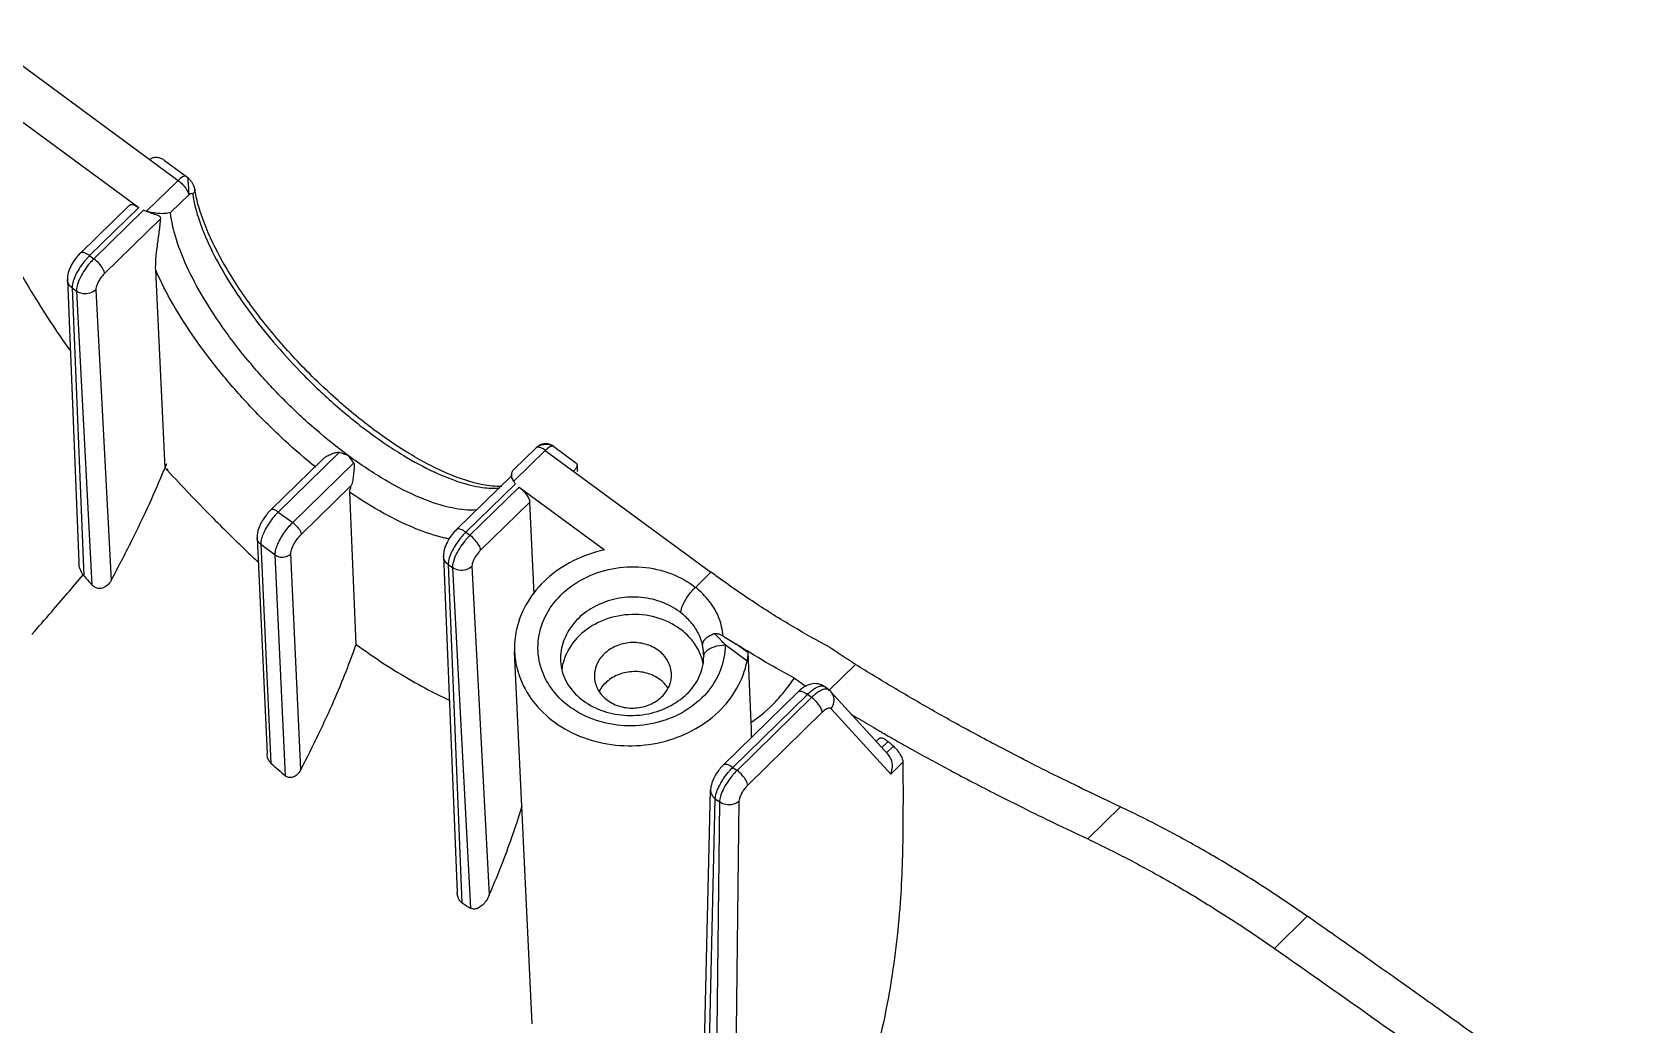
# Model space of a CAD drawing. Header units: inches. Extents: x 157915 to 159347, y -49911 to -48898.
# Drawn here: x 158983.06 to 159010.98, y -49843.01 to -49825.62 of the extents above; entities that cross this region are included whole.
import ezdxf

# ---------------------------------------------------------------- set-up
doc = ezdxf.new("R2010")
doc.units = ezdxf.units.IN
doc.header["$LTSCALE"] = 2
doc.header["$MEASUREMENT"] = 0
doc.layers.get('0').update_dxf_attribs({"linetype": 'CONTINUOUS'})

msp = doc.modelspace()

# ---------------------------------------------------------------- linework, layer by layer
at = {"color": 7, "linetype": 'Continuous'}
for p, q in [((158982.0819683548, -49825.62291368119), (158985.6191671825, -49828.22446834695)), ((158981.4726804766, -49826.15800206096), (158984.9310961166, -49828.70161291873)), ((158985.3836680063, -49827.87455519501), (158985.7680086661, -49828.1572317664)), ((158985.0659870398, -49828.7658115693), (158985.6191671825, -49828.22446834695)), ((158985.7680086661, -49828.1572317664), (158985.7850159651, -49828.17097049095)), ((158985.9114669557, -49828.37301489502), (158985.9115017263, -49828.3732524241)), ((158984.767907039, -49828.65670629679), (158983.9079203563, -49829.49829102844)), ((158985.4860771027, -49828.78984988687), (158985.8054604439, -49828.47730069418)), ((158984.9310961166, -49828.70161291873), (158984.0706872588, -49829.54361079186)), ((158985.013335365, -49828.74792245914), (158984.1446561273, -49829.59801374299)), ((158985.3157572934, -49828.89448314037), (158984.3315437618, -49829.85763652118)), ((158984.0706872588, -49829.54361079186), (158984.1446561273, -49829.59801374299)), ((158983.6814275577, -49829.96289261106), (158983.8827902433, -49834.91503892074)), ((158985.3906086003, -49833.26068481774), (158985.2280965541, -49829.80060281559)), ((158983.7630934341, -49830.10901863904), (158983.9681481968, -49835.15196481835)), ((158983.7630934341, -49830.10901863904), (158983.8386416815, -49830.16458319876)), ((158983.8386416815, -49830.16458319876), (158984.1095704405, -49835.30901694709)), ((158984.1789313836, -49830.14121165124), (158984.447069398, -49835.23265434583)), ((158988.1559550888, -49833.10660570712), (158987.2443219202, -49833.99873179589)), ((158988.4427364883, -49832.98964387168), (158987.374535436, -49834.03498761262)), ((158992.0519628453, -49832.95568940214), (158991.4987861043, -49833.4970292955)), ((158991.8891959495, -49832.91036963229), (158991.4989420574, -49833.29227289155)), ((158991.9127177289, -49832.89014261631), (158991.8890358061, -49832.91052735452)), ((158992.0519628453, -49832.95568940214), (158994.95276805, -49835.08918646645)), ((158992.2008043289, -49832.88845282159), (158992.1732042885, -49832.87090659224)), ((158992.2008043289, -49832.88845282159), (158992.5851412541, -49833.17112664614)), ((158987.6279107097, -49834.22134118152), (158988.696065134, -49833.1760430708)), ((158991.4635804706, -49833.39629196007), (158990.4956774722, -49834.34348381974)), ((158987.7774429051, -49834.42948397014), (158988.6536902733, -49833.57198649836)), ((158988.7385970535, -49836.35512758618), (158988.6294477376, -49833.6929270197)), ((158991.5271249159, -49833.5387110236), (158990.6584443746, -49834.38880358311)), ((158991.5928221009, -49833.6012086612), (158990.7324132431, -49834.44320653429)), ((158991.5928221009, -49833.6012086612), (158993.0859524586, -49834.69938279213)), ((158991.7790175345, -49833.86150882857), (158990.9193008776, -49834.70282931248)), ((158991.8548381305, -49835.47582288028), (158991.7790175345, -49833.86150882857)), ((158987.374535436, -49834.03498761262), (158987.6279107097, -49834.22134118152)), ((158987.0024492631, -49834.485235434), (158987.1793023289, -49838.2730091645)), ((158990.6584443746, -49834.38880358311), (158990.7324132431, -49834.44320653429)), ((158987.0677313007, -49834.60097626414), (158987.2468631867, -49838.43755692328)), ((158987.0677313007, -49834.60097626414), (158987.3211065744, -49834.78732983305)), ((158987.5018278549, -49838.65795155851), (158987.3211065744, -49834.78732983305)), ((158987.7697914899, -49838.54781265293), (158987.5933604241, -49834.76907716107)), ((158990.2691846736, -49834.80808540231), (158990.5087152444, -49840.69890091781)), ((158990.35085055, -49834.95421143034), (158990.5918801171, -49840.88189201341)), ((158990.35085055, -49834.95421143034), (158990.4263987973, -49835.00977599006)), ((158990.4263987973, -49835.00977599006), (158990.7404659554, -49840.97332778754)), ((158990.7666884995, -49834.98640444253), (158991.0699380111, -49840.744549235)), ((158994.6814298612, -49835.35471857469), (158994.95276805, -49835.08918646645)), ((158991.8186901802, -49843.0038245048), (158991.5142553804, -49836.48355225252)), ((158995.5843946352, -49836.64571804678), (158995.2018858561, -49836.36438879515)), ((158995.597671034, -49836.4973701684), (158995.396085012, -49836.34910678786)), ((158992.3188358501, -49836.64961032761), (158992.3188418484, -49836.64973899107)), ((158994.8244698388, -49836.53018331857), (158994.8254522765, -49836.5682879156)), ((158994.8245380148, -49836.53158666412), (158994.824478621, -49836.53033055887)), ((158994.8254592216, -49836.56844213454), (158994.8254590355, -49836.56828791781)), ((158995.597671034, -49836.4973701684), (158995.6529263371, -49837.72006876031)), ((158997.0118624221, -49837.16804044651), (158997.4846211498, -49836.70539778589)), ((158995.1729731327, -49838.46291401207), (158996.4797837417, -49837.1840664696)), ((158995.3357400286, -49838.50823378193), (158996.6425506379, -49837.2293862391)), ((158996.7165195064, -49837.28378919023), (158995.4097088971, -49838.56263673309)), ((158996.7165195064, -49837.28378919023), (158996.6425506379, -49837.2293862391)), ((158997.0146701168, -49837.14965997335), (158996.939765962, -49837.09456913376)), ((158997.0554429406, -49837.18648518195), (158997.0148187291, -49837.14977131894)), ((158998.059000448, -49838.28589617398), (158997.0547450829, -49837.18571572148)), ((158996.9034071409, -49837.54341196847), (158995.5965965316, -49838.82225951129)), ((158998.1021998481, -49838.62530714067), (158997.0575563723, -49837.48088076076)), ((158997.9018200277, -49838.00201419256), (158997.8479717123, -49838.05471026454)), ((158998.055099642, -49838.05661823561), (158997.9424800694, -49838.16682798033)), ((158998.0268797633, -49838.25650412954), (158998.1477679319, -49838.13820271981)), ((158998.1021998481, -49838.62530714067), (158998.3150295303, -49838.41703157714)), ((158995.3357400286, -49838.50823378193), (158995.4097088971, -49838.56263673309)), ((158994.695999666, -49849.41444875093), (158994.9462987459, -49838.90513953622)), ((158994.7771400989, -49849.59293701359), (158995.0280032506, -49839.0599441114)), ((158995.1034688396, -49839.11544787724), (158994.9764842643, -49849.71088151905)), ((158995.0280032506, -49839.0599441114), (158995.1034688396, -49839.11544787724)), ((158995.443850683, -49839.098940287), (158995.3186857245, -49849.5425473826)), ((159001.5514306313, -49839.76348010021), (159002.1257382618, -49839.20146156726)), ((159004.8221426832, -49841.6801147808), (159005.3968296422, -49841.11772497655))]:
    msp.add_line(p, q, dxfattribs=at)
for points, start_tangent, end_tangent in [([(158985.1254270778, -49827.86133018714), (158985.183637272, -49827.82594869817), (158985.2547440447, -49827.81946604353), (158985.332051538, -49827.84294985842), (158985.3827840941, -49827.87388546544)], (0.7147121208949788, 0.6994187474223158), (0.805121253841164, -0.5931102482787092)), ([(158985.6996295281, -49828.16352957124), (158985.6191671825, -49828.22446834695)], (-0.8864062470379603, -0.4629081606669711), (-0.7147121207573123, -0.6994187475629925)), ([(158985.6191671825, -49828.22446834695), (158985.7056504948, -49828.30273170474)], (0.8055778369545862, -0.5924899565457377), (0.6745098798429287, -0.7382658206867483)), ([(158985.7672477392, -49828.15806332458), (158985.7601217705, -49828.15296727196), (158985.6996295281, -49828.16352957124)], (-0.7377437245434624, 0.675080881744358), (-0.8864062471030066, -0.4629081605424164)), ([(158985.7056504948, -49828.30273170474), (158985.7746144952, -49828.39563719338)], (0.6745098798006358, -0.7382658207253887), (0.5014012413267387, -0.8652148838271366)), ([(158985.7746144952, -49828.39563719338), (158985.7874846289, -49828.41977507412)], (0.5014012417277939, -0.8652148835947209), (0.4330983782903819, -0.901346656244001)), ([(158985.8079536895, -49828.19286949375), (158985.7849313128, -49828.17093609202)], (-0.6996302619490137, 0.7145050710562904), (-0.7488995036271417, 0.6626835847272972)), ([(158985.785313784, -49828.17115561181), (158985.7902530951, -49828.20835851452), (158985.7955833939, -49828.2921690303)], (0.5072369567823408, 0.8618066312544768), (0.06553397129064176, -0.9978503387817621)), ([(158985.7955833939, -49828.2921690303), (158985.8028552648, -49828.3938251315)], (0.06553397111348813, -0.9978503387933968), (0.06155038544584702, -0.9981039775752162)), ([(158985.8028552648, -49828.3938251315), (158985.8054632866, -49828.47729791223)], (0.06155038579466011, -0.998103977553706), (-0.008198903489665474, -0.9999663884259146)), ([(158985.8974418444, -49828.32243529347), (158985.8719026368, -49828.27327102949), (158985.841049587, -49828.23021056124), (158985.8079536895, -49828.19286949375)], (-0.3736545557216512, 0.9275679344330826), (-0.6996302621382219, 0.7145050708710211)), ([(158985.9114964817, -49828.3732531865), (158985.9122386877, -49828.3800230519), (158985.9111816241, -49828.40334945553), (158985.9046291455, -49828.4263232365), (158985.8762649403, -49828.46772664388), (158985.8758875793, -49828.46809449844)], (0.1438546493342359, -0.9895988277402737), (-0.7174334909518222, -0.6966270064106629)), ([(158985.9114927524, -49828.37325377989), (158985.8974418444, -49828.32243529347)], (-0.1460995672842955, 0.9892698905957572), (-0.3736545558725144, 0.92756793437231)), ([(158985.9232150258, -49828.44418143998), (158985.9114669557, -49828.37301489502)], (-0.1792864114863684, 0.9837969214509367), (-0.146066823290298, 0.9892747258137554)), ([(158984.767891388, -49828.65672829573), (158984.8051906905, -49828.64492497165), (158984.8629784526, -49828.66073277401), (158984.9310961166, -49828.70161291873)], (0.7194336780258789, 0.6945611441206282), (0.8055778368103208, -0.5924899567418878)), ([(158985.7874846289, -49828.41977507412), (158985.8054632866, -49828.47729791223)], (0.4330983787515602, -0.9013466560224042), (0.1189233037139567, -0.9929034433587981)), ([(158985.805460645, -49828.47730091652), (158985.8292252142, -49828.46004548478), (158985.8511626967, -49828.45180415473), (158985.8679397154, -49828.45390990203)], (0.7416774478736011, 0.6707567094824335), (0.8414860946554437, -0.5402787729510847)), ([(158985.8679397154, -49828.45390990203), (158985.8760873548, -49828.46670734783)], (0.8414860947472425, -0.5402787728081079), (0.196443512395668, -0.9805151434004744)), ([(158985.8756942968, -49828.46678609592), (158985.9935837475, -49828.93616042866), (158986.2236456387, -49829.48079854987), (158986.526864477, -49830.01983114758), (158986.8817174368, -49830.54103888119), (158987.2868509395, -49831.0530941508), (158987.7533586271, -49831.56802092548), (158988.3003504302, -49832.09390706239), (158988.9266706322, -49832.60870553506), (158989.5592197368, -49833.03900172225), (158990.1182052861, -49833.33898420864), (158990.592864407, -49833.52244998734), (158990.9976831033, -49833.60936544225), (158991.2488984504, -49833.61682859018)], (0.145743989194368, -0.9893223385801576), (0.9977609408876181, 0.06688127420328589)), ([(158991.289632496, -49833.58580280509), (158990.9578559065, -49833.55591933346), (158990.3657026638, -49833.37109579229), (158989.6767618745, -49833.01639963993), (158988.937409075, -49832.50867404272), (158988.1958118942, -49831.877666497), (158987.4987715977, -49831.16183401308), (158986.8894716685, -49830.40548254499), (158986.405105904, -49829.65636257305), (158986.0740065812, -49828.96332094882), (158985.9232150258, -49828.44418143998)], (-0.9991146737368686, -0.04206980774463561), (-0.1792864112328059, 0.9837969214971458)), ([(158982.3202614231, -49828.82284526114), (158983.0474572443, -49830.16932332001), (158983.7219353834, -49831.20060988727)], (0.4296707485103639, -0.9029856299380093), (0.575866017944001, -0.8175440840574406)), ([(158985.0659870398, -49828.7658115693), (158985.038992498, -49828.7575986298), (158985.013335365, -49828.74792245914)], (-0.9653214487939138, 0.261064169311722), (-0.9231301501994446, 0.3844876146155441)), ([(158985.3157572934, -49828.89448314037), (158985.3032039312, -49828.86319367153), (158985.266466863, -49828.84051713462), (158985.2123127883, -49828.82020521431), (158985.1435769438, -49828.79704996698), (158985.065107957, -49828.76839881003)], (0.05949272764241117, 0.9982287389960609), (-0.9342408472573455, 0.3566427334404523)), ([(158985.486071089, -49828.789855772), (158985.3923769323, -49828.80644869571), (158985.2848801767, -49828.80569779814), (158985.1734665016, -49828.79061471143), (158985.0660145736, -49828.76578462465)], (-0.9565427644745124, -0.2915920776212169), (-0.9658486299684866, 0.2591069740242383)), ([(158985.228097807, -49829.80062949144), (158985.2321997193, -49829.60421651981), (158985.2563298804, -49829.37583998757), (158985.2904619914, -49829.12907162178), (158985.3157572934, -49828.89448314037)], (-0.04693217661690934, 0.9988980782832647), (0.0594927277049908, 0.9982287389923312)), ([(158988.6034656728, -49833.04951388468), (158988.0302349195, -49832.59017166685), (158987.4747972321, -49832.07158565065), (158986.9571464943, -49831.51212810366), (158986.4951541351, -49830.93135404187), (158986.104572499, -49830.34902846741), (158985.79904547, -49829.78493163634), (158985.589988638, -49829.25878942883), (158985.4860771027, -49828.78984988687)], (-0.805584220785076, 0.5924812766848433), (-0.1127207013440219, 0.9936267123464988)), ([(158983.907735425, -49829.4984037618), (158983.8334867469, -49829.58170875594), (158983.7490228816, -49829.71120502035), (158983.6964564391, -49829.84098807112)], (-0.7152337731129691, -0.6988852908729627), (-0.2605265915322464, -0.9654666721873885)), ([(158984.0706872588, -49829.54361079186), (158983.9812144056, -49829.49415529129), (158983.9171671929, -49829.49174315453), (158983.9089235065, -49829.49914926294)], (-0.8055779255410639, 0.5924898360992837), (-0.6500786192992556, -0.7598669546242773)), ([(158983.8864576688, -49829.7737990035), (158983.8156241525, -49829.90441082987), (158983.773866266, -49830.02090941089)], (-0.5319731952457484, -0.8467611939266165), (-0.2423919725161594, -0.9701784019754952)), ([(158983.9763653823, -49829.64789052031), (158983.8864576688, -49829.7737990035)], (-0.6277110122143981, -0.7784464561835809), (-0.5319731952329043, -0.8467611939346857)), ([(158984.0861002345, -49829.65988319299), (158984.0532272808, -49829.69885141863), (158983.9645947663, -49829.82226750008)], (-0.6602777786427395, -0.7510214744137544), (-0.5348196181794632, -0.8449662573205947)), ([(158984.0184628763, -49829.59829276628), (158983.9763653823, -49829.64789052031)], (-0.6667509021936108, -0.745280641385516), (-0.62771101185142, -0.7784464564762733)), ([(158984.0706872588, -49829.54361079186), (158984.0184628763, -49829.59829276628)], (-0.7147368130359395, -0.6993935144760984), (-0.666750902355239, -0.7452806412409184)), ([(158984.1446561273, -49829.59801374299), (158984.0861002345, -49829.65988319299)], (-0.7147263954138605, -0.6994041604814129), (-0.6602777785755115, -0.7510214744728593)), ([(158984.3315437618, -49829.85763652118), (158984.3040790786, -49829.77631063719), (158984.2357098231, -49829.6813326031), (158984.1446561273, -49829.59801374299)], (-0.05259166263112313, 0.9986161009225187), (-0.8055777952301764, 0.5924900132762476)), ([(158983.6964564391, -49829.84098807112), (158983.6814437939, -49829.96315470632)], (-0.2605265915196507, -0.9654666721907872), (0.04092669710084539, -0.9991621517373521)), ([(158983.7630934341, -49830.10901863904), (158983.6939370216, -49830.02129714593), (158983.6816064559, -49829.96314765797)], (-0.8044406455578245, 0.5940330359285675), (-0.04342258221151518, 0.9990567948590732)), ([(158983.773866266, -49830.02090941089), (158983.7630934341, -49830.10901863904)], (-0.2423919725905725, -0.9701784019569035), (0.04376277693511658, -0.9990419507482794)), ([(158983.9645947663, -49829.82226750008), (158983.8932851652, -49829.95263057404), (158983.8500059719, -49830.07187554447), (158983.8386416815, -49830.16458319876)], (-0.5348196181346131, -0.8449662573489823), (0.04965954561011799, -0.9987662036381671)), ([(158984.3315437618, -49829.85763652118), (158984.2857744808, -49829.90815797154), (158984.2414966336, -49829.96995844504), (158984.2059698416, -49830.03517938843), (158984.1844866554, -49830.09481421422), (158984.1789313836, -49830.14121165124)], (-0.7147390822911146, -0.6993911954304652), (0.05265157617249248, -0.9986129438008262)), ([(158988.0328341887, -49833.250834719), (158987.4864657002, -49832.78098837224), (158986.9131472715, -49832.21545260787), (158986.3849723316, -49831.61554385732), (158985.9185642471, -49831.0003269314), (158985.5288363166, -49830.38927328125), (158985.2280965541, -49829.80060281559)], (-0.7799516509660982, 0.6258397735485159), (-0.4042556524557127, 0.9146460339703039)), ([(158984.1789313836, -49830.14121165124), (158984.0750205603, -49830.20141555064), (158983.9504658848, -49830.20997013074), (158983.8386416815, -49830.16458319876)], (-0.7147121208456733, -0.6994187474726994), (-0.8067155961860096, 0.590939884311637)), ([(158991.9634457755, -49832.85981331942), (158991.9122898999, -49832.89034237207)], (-0.9094400197916941, -0.4158351240591432), (-0.7993112485232811, -0.6009172388808242)), ([(158991.9127410413, -49832.89017246085), (158991.9144884934, -49832.88882786724), (158991.9982171498, -49832.85411283331)], (0.788070597318017, 0.6155848711939108), (0.9807232724588328, 0.1954017985015439)), ([(158992.0279586083, -49832.84071088498), (158991.9634457755, -49832.85981331942)], (-0.9914778571724852, -0.1302753189850514), (-0.9094400197262056, -0.4158351242023681)), ([(158991.9982171498, -49832.85411283331), (158992.0999617132, -49832.84905105946), (158992.1732564299, -49832.87081423318)], (0.9807232724623012, 0.1954017984841357), (0.8708110054511848, -0.4916179337504855)), ([(158992.0965189704, -49832.84307925653), (158992.0279586083, -49832.84071088498)], (-0.9822610578713078, 0.1875185702524936), (-0.9914778571797599, -0.1302753189296865)), ([(158992.1851482494, -49832.87789256798), (158992.1721467619, -49832.87045348761), (158992.0965189704, -49832.84307925653)], (-0.8549670531172977, 0.5186823093994277), (-0.9822610578389835, 0.1875185704218148)), ([(158988.1561350633, -49833.10640838652), (158988.1727857499, -49833.09155005551), (158988.2114599482, -49833.06379313405), (158988.250019491, -49833.04201565157), (158988.2871255479, -49833.02476691939), (158988.3221986899, -49833.01108950508), (158988.3552442355, -49833.00033353248), (158988.3865013394, -49832.99226825229), (158988.4160363392, -49832.98752190282), (158988.4427364883, -49832.98964387168)], (0.7181990717749367, 0.695837691779929), (0.93747398349914, -0.3480553551696255)), ([(158988.6022888499, -49833.04865096931), (158988.522432255, -49833.01915371782), (158988.4427364883, -49832.98964387168)], (-0.9382312170366639, 0.3460089354018195), (-0.9374739835383309, 0.3480553550640662)), ([(158988.696065134, -49833.1760430708), (158988.6496767866, -49833.11244743953), (158988.6022888499, -49833.04865096931)], (-0.5901478677696673, 0.8072951716484592), (-0.5877004637163832, 0.809078590093415)), ([(158990.8523842406, -49833.99963812472), (158990.4205488429, -49833.96354047117), (158989.8690077853, -49833.78829871496), (158989.2540421669, -49833.47895347367), (158988.6034656728, -49833.04951388468)], (-0.9976649007455751, -0.06829894450371683), (-0.8055845763303549, 0.5924807932571677)), ([(158991.9020120383, -49832.90224268648), (158991.8904426329, -49832.91150904074)], (-0.8763134511787276, -0.4817413572480856), (-0.6745512688007186, -0.7382280039116238)), ([(158992.0519628453, -49832.95568940214), (158991.966896816, -49832.90778089015), (158991.9020120383, -49832.90224268648)], (-0.8055778367991016, 0.5924899567571421), (-0.876313451043583, -0.4817413574939208)), ([(158992.1324251909, -49832.89475062644), (158992.0519628453, -49832.95568940214)], (-0.8864062470379603, -0.4629081606669711), (-0.7147121207573123, -0.6994187475629925)), ([(158992.200043402, -49832.88928437977), (158992.1929174332, -49832.88418832715), (158992.1324251909, -49832.89475062644)], (-0.7377437245434624, 0.675080881744358), (-0.8864062471030066, -0.4629081605424164)), ([(158984.447069398, -49835.23265434583), (158984.8051330555, -49834.54357371334), (158985.1171924038, -49833.89034214096), (158985.3801041291, -49833.28577981934)], (0.4749552909600884, 0.8800099269832232), (0.3819037899575729, 0.9242020857020623)), ([(158985.3801041291, -49833.28577981934), (158985.3905924433, -49833.26034081641)], (0.3819037896327492, 0.9242020858362876), (0.3804290234232625, 0.9248101200447706)), ([(158985.4182130988, -49833.19275295417), (158985.4090562901, -49833.21538542953), (158985.3998548831, -49833.23802912726), (158985.3906086003, -49833.26068481774)], (-0.3743492546103726, -0.9272877846562299), (-0.3785651091237224, -0.9255746637382336)), ([(158985.3906086003, -49833.26068481774), (158985.4059284874, -49833.27731629369), (158985.4212828242, -49833.2939515902), (158985.4368875328, -49833.31043166336)], (0.6771399041226545, -0.7358542996033673), (0.679363006472678, -0.7338023612911069)), ([(158985.4308080367, -49833.27086833755), (158985.4368875328, -49833.31043166336)], (0.1543035375390282, -0.9880234907647396), (0.1494815700541265, -0.9887645120119114)), ([(158985.4368875328, -49833.31043166336), (158986.1976011152, -49834.1062000317), (158986.7950459076, -49834.69640557259)], (0.679331821388642, -0.7338312315844768), (0.7210609117527819, -0.6928716775437186)), ([(158988.696065134, -49833.1760430708), (158988.7029155093, -49833.19655860897), (158988.7041445725, -49833.22048698951), (158988.703239214, -49833.24804098884), (158988.7011948597, -49833.27785060431), (158988.6983846762, -49833.30999184071), (158988.6948021294, -49833.34558092136), (158988.6903517306, -49833.3848064086), (158988.6847880402, -49833.4276936738), (158988.677552203, -49833.47440422696), (158988.6677307216, -49833.52360176351), (158988.6536902733, -49833.57198649836)], (0.5901478678283715, -0.8072951716055454), (-0.3451287138370993, -0.9385553637826325)), ([(158991.4619548575, -49833.38459728583), (158991.4652122077, -49833.35100242093)], (-0.02975006749115482, 0.9995573687809379), (0.2343978416284042, 0.9721407572157158)), ([(158991.4627575936, -49833.39641258207), (158991.4619548575, -49833.38459728583)], (-0.1042703650808511, 0.9945489887209711), (-0.02975006830970318, 0.9995573687565752)), ([(158991.4620037431, -49833.3846009966), (158991.4623216777, -49833.39766209166)], (0.02937204808996962, -0.9995685483202243), (0.01920962047051, -0.9998154782165453)), ([(158991.499651636, -49833.50090087292), (158991.4729310439, -49833.4521241061), (158991.4630866433, -49833.41749449991), (158991.4624693386, -49833.40793267333)], (-0.5483233490483503, 0.8362664078440559), (-0.0322636534655606, 0.9994793928166075)), ([(158991.4988137884, -49833.49700220392), (158991.4666140848, -49833.41912220531), (158991.4627575936, -49833.39641258207)], (-0.4933916773074689, 0.8698072503513192), (-0.1042703644792479, 0.9945489887840441)), ([(158991.4652122077, -49833.35100242093), (158991.4958372583, -49833.29539966416), (158991.4986771556, -49833.29248324675)], (0.2343978421378346, 0.9721407570928845), (0.708705737493383, 0.7055042010108518)), ([(158992.5862569005, -49833.27050263793), (158992.5457029501, -49833.31882756194)], (-0.5516349262511452, -0.8340856719425731), (-0.714712120900736, -0.6994187474164327)), ([(158992.5859599106, -49833.17191359159), (158992.6017145223, -49833.18968688243), (158992.6068263203, -49833.21120351079)], (0.8049391610558231, -0.593357351853626), (0.03140479327090352, -0.9995067478309547)), ([(158992.6068263203, -49833.21120351079), (158992.6057350805, -49833.22605214627), (158992.5862569005, -49833.27050263793)], (0.03140479265398829, -0.9995067478503386), (-0.551634925876783, -0.834085672190163)), ([(158992.6070415349, -49833.21119401411), (158992.606935519, -49833.32306063182)], (0.02851116417268852, -0.9995934741271162), (-0.03168613344801856, -0.999497868405488)), ([(158988.6294483079, -49833.69294093073), (158988.634835579, -49833.63667920966), (158988.6536902733, -49833.57198649836)], (-0.04096524307245011, 0.9991605721104166), (0.3451287137757105, 0.9385553638052065)), ([(158990.2945537873, -49834.49116511207), (158989.784305484, -49834.32724978717), (158989.2232880676, -49834.05842043754), (158988.6294477376, -49833.6929270197)], (-0.9748421126034551, 0.2228965129714512), (-0.8271903138835743, 0.5619218670039401)), ([(158991.5271249159, -49833.5387110236), (158991.5121886869, -49833.5185236691), (158991.4987861043, -49833.4970292955)], (-0.6265417119832407, 0.7793878900426346), (-0.4955424045887213, 0.8685837468283805)), ([(158991.5928221009, -49833.6012086612), (158991.6620581765, -49833.66144409674), (158991.7223199591, -49833.73273419683), (158991.7632705354, -49833.8030687548), (158991.7790175345, -49833.86150882857)], (0.8055778368740921, -0.5924899566551813), (0.04691596738739347, -0.998898839725077)), ([(158987.2443219205, -49833.99873179555), (158987.1207746282, -49834.14849543194), (158987.0315010528, -49834.32057272056)], (-0.714712122336775, -0.6994187459489937), (-0.3400476133080743, -0.9404082202338951)), ([(158987.2187918983, -49834.22202587037), (158987.1519470346, -49834.33128395707)], (-0.5645707706210108, -0.8253846648444578), (-0.4754087086209587, -0.8797650594149282)), ([(158987.2959467749, -49834.12018139081), (158987.2187918983, -49834.22202587037)], (-0.6420689719406898, -0.7666468778199164), (-0.5645707707658185, -0.825384664745408)), ([(158987.374535436, -49834.03498761262), (158987.3027782771, -49833.99536288931), (158987.2515202882, -49833.99359406439), (158987.2451065156, -49833.99940040407)], (-0.8055778212970992, 0.5924899778344093), (-0.648606634292769, -0.7611237967317842)), ([(158987.374535436, -49834.03498761262), (158987.2959467749, -49834.12018139081)], (-0.7147121207879829, -0.6994187475316513), (-0.6420689716893708, -0.7666468780303968)), ([(158987.3211065744, -49834.78732983305), (158987.3278477792, -49834.71587157285), (158987.3558797017, -49834.62354676886), (158987.4053223082, -49834.51763752593), (158987.472167172, -49834.40837943927), (158987.5493220487, -49834.30653495967), (158987.6279107097, -49834.22134118152)], (-0.04663969468537297, 0.998911777325533), (0.7147121208855435, 0.6994187474319574)), ([(158987.6279107097, -49834.22134118152), (158987.7009395319, -49834.28820425065), (158987.7556721142, -49834.36438979887), (158987.7774429051, -49834.42948397014)], (0.8055778368729367, -0.5924899566567522), (0.04663969458865988, -0.9989117773300484)), ([(158987.0315010528, -49834.32057272056), (158987.0024492631, -49834.485235434)], (-0.340047613219429, -0.940408220265949), (0.04663969453425474, -0.9989117773325887)), ([(158987.0677313007, -49834.60097626414), (158987.0124158364, -49834.53102033913), (158987.0025871442, -49834.48522883964)], (-0.8055778368918151, 0.5924899566310843), (-0.04777157938421083, 0.9988582863465357)), ([(158987.0744725055, -49834.529518004), (158987.0677313007, -49834.60097626414)], (-0.2019180930059224, -0.9794024115331), (0.0466396949165156, -0.9989117773147408)), ([(158987.1519470346, -49834.33128395707), (158987.1025044279, -49834.43719319996), (158987.0744725055, -49834.529518004)], (-0.4754087086036868, -0.8797650594242618), (-0.201918092846441, -0.9794024115659793)), ([(158987.5933604241, -49834.76907716107), (158987.5974212326, -49834.72613400521), (158987.6142395817, -49834.67077728975), (158987.6438336337, -49834.60737296986), (158987.6838601124, -49834.54190998705), (158987.7301792851, -49834.48073257356), (158987.7774429051, -49834.42948397014)], (-0.0466396947122809, 0.9989117773242766), (0.7147121208255431, 0.6994187474932697)), ([(158990.4954925409, -49834.34359655305), (158990.4212438627, -49834.42690154719), (158990.3367799975, -49834.55639781165), (158990.2842135549, -49834.68618086242)], (-0.7152337731129691, -0.6988852908729627), (-0.2605265915322464, -0.9654666721873885)), ([(158990.3717442629, -49834.50758543806), (158990.2945537873, -49834.49116511207)], (-0.9812847468611876, 0.1925623160890392), (-0.9748421125597457, 0.2228965131626153)), ([(158990.5641224982, -49834.49308331161), (158990.4742147847, -49834.6189917948)], (-0.6277110122143981, -0.7784464561835809), (-0.5319731952329043, -0.8467611939346857)), ([(158990.6584443746, -49834.38880358311), (158990.5689715215, -49834.33934808258), (158990.5049243087, -49834.33693594582), (158990.4966806223, -49834.34434205425)], (-0.8055779255410639, 0.5924898360992837), (-0.6500786192992556, -0.7598669546242773)), ([(158990.6738573504, -49834.50507598429), (158990.6409843967, -49834.54404420994), (158990.5523518821, -49834.66746029137)], (-0.6602777786427395, -0.7510214744137544), (-0.5348196181794632, -0.8449662573205947)), ([(158990.6062199922, -49834.44348555759), (158990.5641224982, -49834.49308331161)], (-0.6667509021936108, -0.745280641385516), (-0.62771101185142, -0.7784464564762733)), ([(158990.6584443746, -49834.38880358311), (158990.6062199922, -49834.44348555759)], (-0.7147368130359395, -0.6993935144760984), (-0.666750902355239, -0.7452806412409184)), ([(158990.7324132431, -49834.44320653429), (158990.6738573504, -49834.50507598429)], (-0.7147263954138605, -0.6994041604814129), (-0.6602777785755115, -0.7510214744728593)), ([(158990.9193008776, -49834.70282931248), (158990.8918361945, -49834.62150342849), (158990.8234669388, -49834.5265253944), (158990.7324132431, -49834.44320653429)], (-0.05259166263112313, 0.9986161009225187), (-0.8055777952301764, 0.5924900132762476)), ([(158986.7950459076, -49834.69640557259), (158986.9168385211, -49834.81273236316)], (0.7210609117330697, -0.6928716775642327), (0.7252548273274093, -0.6884805265497997)), ([(158986.9168385211, -49834.81273236316), (158987.0207050309, -49834.91080664556)], (0.7252548272847257, -0.6884805265947634), (0.7289480816213836, -0.6845689843255424)), ([(158987.3211065744, -49834.78732983305), (158987.4105769607, -49834.82386165707), (158987.5102287838, -49834.81718072522), (158987.5933604241, -49834.76907716107)], (0.8055778477488574, -0.5924899418693274), (0.7147121332190287, 0.6994187348287899)), ([(158990.2842135549, -49834.68618086242), (158990.2692009097, -49834.80834749762)], (-0.2605265915196507, -0.9654666721907872), (0.04092669710084539, -0.9991621517373521)), ([(158990.35085055, -49834.95421143034), (158990.2816941374, -49834.86648993723), (158990.2693635717, -49834.80834044927)], (-0.8044406455578245, 0.5940330359285675), (-0.04342258221151518, 0.9990567948590732)), ([(158990.4742147847, -49834.6189917948), (158990.4033812683, -49834.74960362112), (158990.3616233819, -49834.86610220215)], (-0.5319731952457484, -0.8467611939266165), (-0.2423919725161594, -0.9701784019754952)), ([(158990.5523518821, -49834.66746029137), (158990.4810422811, -49834.79782336534), (158990.4377630877, -49834.91706833573), (158990.4263987973, -49835.00977599006)], (-0.5348196181346131, -0.8449662573489823), (0.04965954561011799, -0.9987662036381671)), ([(158990.9193008776, -49834.70282931248), (158990.8735315966, -49834.75335076283), (158990.8292537495, -49834.81515123634), (158990.7937269574, -49834.88037217974), (158990.7722437713, -49834.94000700552), (158990.7666884995, -49834.98640444253)], (-0.7147390822911146, -0.6993911954304652), (0.05265157617249248, -0.9986129438008262)), ([(158993.0859524586, -49834.69938279213), (158992.539862733, -49834.89101697887), (158992.0778305545, -49835.20570123557), (158991.7378233117, -49835.61756866141), (158991.5477904671, -49836.09275704616), (158991.5143412188, -49836.48421696716)], (-0.9774423092417867, -0.2112025854578579), (0.04639672869670295, -0.9989230919176133)), ([(158983.9557543694, -49835.13705023815), (158983.9037188773, -49835.03538957142), (158983.8827905174, -49834.91504581569)], (-0.6107899604652827, 0.7917926649033942), (-0.04059995755743616, 0.9991754818080427)), ([(158990.3616233819, -49834.86610220215), (158990.35085055, -49834.95421143034)], (-0.2423919725905725, -0.9701784019569035), (0.04376277693511658, -0.9990419507482794)), ([(158990.7666884995, -49834.98640444253), (158990.6627776761, -49835.04660834189), (158990.5382230006, -49835.05516292205), (158990.4263987973, -49835.00977599006)], (-0.7147121208456733, -0.6994187474726994), (-0.8067155961860096, 0.590939884311637)), ([(158991.9270464317, -49836.30609342987), (158992.0493431365, -49835.8700847915), (158992.327005038, -49835.48724648142), (158992.7314548592, -49835.1969352907), (158993.2214693501, -49835.02884682335), (158993.7455709884, -49835.00035953458), (158994.2524785748, -49835.11457895048), (158994.6814298612, -49835.35471857469)], (0.08653931287091841, 0.9962484365497539), (0.7880936704037415, -0.615555331931711)), ([(158996.9636618866, -49836.36651153774), (158996.3041627958, -49835.99318864894), (158995.632027052, -49835.56623900394), (158994.95276805, -49835.08918646645)], (-0.8834735893317424, 0.4684809675464818), (-0.805577836872047, 0.592489956657962)), ([(158983.0590820022, -49836.18089368378), (158983.4057534631, -49835.78091586177), (158983.9557669497, -49835.13706088969)], (0.6569116771130432, 0.7539675380760956), (0.6457319629925953, 0.7635641636232868)), ([(158983.9681481968, -49835.15196481835), (158983.9557543694, -49835.13705023815)], (-0.667326682425958, 0.7447651300392389), (-0.6107793580821721, 0.7918008434832144)), ([(158983.9681481968, -49835.15196481835), (158984.03855969, -49835.23035123596), (158984.1095704405, -49835.30901694709)], (0.667326683048328, -0.7447651294815812), (0.6709616517769728, -0.7414920511001559)), ([(158984.447069398, -49835.23265434583), (158984.3813601007, -49835.31898358922), (158984.2971912374, -49835.36849623177), (158984.197814173, -49835.36794773419), (158984.1095704405, -49835.30901694709)], (-0.4749552909135965, -0.8800099270083156), (-0.6709616518425844, 0.7414920510407853)), ([(158994.4275800452, -49835.80113759407), (158994.4581070331, -49835.66693116309), (158994.5510142535, -49835.50353401369), (158994.6814298578, -49835.35471858468)], (-0.04663965610526879, 0.9989117791268568), (0.7347706390596935, 0.6783156403738674)), ([(158995.1639801863, -49836.20701219795), (158995.0924723309, -49835.88981663724), (158994.9272818321, -49835.60055877639), (158994.6814298612, -49835.35471857469)], (-0.06727896857993783, 0.9977342032760127), (-0.787633167737331, 0.6161444579642482)), ([(158994.400258819, -49835.78042885374), (158994.0650506498, -49835.60486736913), (158993.6840776711, -49835.52812165958), (158993.2944195093, -49835.55527986114), (158992.9317733323, -49835.68287440885), (158992.6307294668, -49835.8989531507), (158992.421215756, -49836.18235733276), (158992.3236659461, -49836.50493127757), (158992.3189498113, -49836.64960498195)], (-0.805577838060018, 0.5924899550427394), (0.04685596410922273, -0.9989016561340737)), ([(158994.4144977935, -49836.0853939586), (158993.9912822989, -49835.8822312615), (158993.506359539, -49835.83343713702), (158993.0335546081, -49835.94644004831), (158992.6448477711, -49836.20403632653), (158992.3994161201, -49836.56700927344)], (-0.805577836875923, 0.5924899566526921), (-0.3699718472381819, -0.929042965772395)), ([(158994.4275800274, -49835.80113758008), (158994.4140135608, -49835.79069892952), (158994.400258819, -49835.78042885374)], (-0.7880936665487134, 0.6155553368672919), (-0.805577838521992, 0.5924899544146175)), ([(158994.8030532728, -49836.35488719063), (158994.7268891032, -49836.15117592591), (158994.5994278445, -49835.96437454161), (158994.4275800274, -49835.80113758008)], (-0.2265635307158803, 0.9739963893924629), (-0.7881610471637829, 0.615469059932089)), ([(158994.7115753003, -49836.41199554945), (158994.4144977935, -49836.0853939586)], (-0.5022209761045464, 0.8647393197724946), (-0.8055778368447466, 0.5924899566950809)), ([(158995.0202792874, -49836.1652348409), (158994.9042667213, -49836.22163540696), (158994.8286828408, -49836.28755847462), (158994.8030045978, -49836.35463876298)], (-0.9369249257595481, -0.3495306617315074), (0.01269529944274594, -0.9999194114387715)), ([(158995.0202760623, -49836.16523515456), (158995.0468429085, -49836.16180381755), (158995.0748291008, -49836.16653004236), (158995.1032734057, -49836.1762222699), (158995.1329358177, -49836.18985780644), (158995.1640730338, -49836.20706807338)], (0.9369099214086013, 0.3495708786013625), (0.8598883771893502, -0.5104821042648466)), ([(158995.2018858561, -49836.36438879515), (158995.161483921, -49836.31813607316), (158995.1172771282, -49836.26896258719), (158995.0699888181, -49836.21775511913), (158995.0202760623, -49836.16523515456)], (-0.6521843651281712, 0.7580603893373958), (-0.6916012255381734, 0.7222795475673506)), ([(158995.1640730338, -49836.20706807338), (158995.2830423852, -49836.27865139611), (158995.396085012, -49836.34910678786)], (0.859818623304056, -0.5105995838418964), (0.8431311931095165, -0.5377079050987842)), ([(158987.7697914899, -49838.54781265293), (158988.0868009567, -49837.91342945314), (158988.3471938781, -49837.34567285058), (158988.5613382054, -49836.83049697155), (158988.7385970535, -49836.35512758618)], (0.4603216502651697, 0.8877522054589057), (0.3317527475897764, 0.9433663734025259)), ([(158988.7385970535, -49836.35512758618), (158989.2362277874, -49836.69852609707), (158989.7106963992, -49836.98854697493), (158990.1753289221, -49837.23859612631), (158990.370437145, -49837.3342703406)], (0.8082270611249139, -0.5888709686046548), (0.9026429844618151, -0.4303901051393575)), ([(158991.5143412188, -49836.48421696716), (158991.523347507, -49836.59220362986), (158991.6664980881, -49837.07485396715), (158991.9654704354, -49837.50103639596), (158992.3956858783, -49837.83572256666), (158992.9217798323, -49838.05140606613), (158993.5005090378, -49838.13036261479), (158994.084306056, -49838.06610616004), (158994.6251886667, -49837.86392138794), (158995.0786942177, -49837.54043775819), (158995.4077063942, -49837.12199415877), (158995.5843946352, -49836.64571804678)], (0.04639672868910381, -0.9989230919179664), (0.1902968516156613, 0.9817265954761372)), ([(158991.9938838275, -49836.81489811347), (158991.9726669119, -49836.75050866279), (158991.9270464317, -49836.30609342987)], (-0.3394864149884564, 0.9406109578557362), (0.08653931289630133, 0.9962484365475492)), ([(158994.2605643812, -49836.86441883438), (158994.2597498319, -49836.85103366682), (158994.192058668, -49836.6354776306), (158994.0320938567, -49836.45961523553), (158993.8042085904, -49836.3502199371), (158993.5430963351, -49836.32394617773), (158993.2885090646, -49836.38479389923), (158993.0792053831, -49836.5234995875)], (-0.04662430110740558, 0.9989124959405834), (-0.7147121208349062, -0.6994187474837018)), ([(158994.7881577081, -49836.57838636832), (158994.7115753003, -49836.41199554945)], (-0.3296850799410108, 0.9440909638717497), (-0.502220976134263, 0.8647393197552359)), ([(158994.8153754545, -49836.43165058186), (158994.8030532728, -49836.35488719063)], (-0.1316364170112785, 0.9912980650220359), (-0.183889193352629, 0.982946979530493)), ([(158994.824481362, -49836.53033042722), (158994.8229643111, -49836.50512196306), (158994.8153754545, -49836.43165058186)], (-0.04796537957658047, 0.998848998779132), (-0.1316364168076574, 0.9912980650490754)), ([(158994.8254782624, -49836.56828805304), (158994.8725166069, -49836.47084075333)], (0.007031182576265421, 0.9999752809302734), (0.6966634257681437, 0.7173981260060514)), ([(158994.8725166069, -49836.47084075333), (158995.0102551633, -49836.39439627572), (158995.2018858559, -49836.36438879462)], (0.6966634257728198, 0.7173981260015101), (0.999897051513554, 0.01434874121660949)), ([(158995.2018858561, -49836.36438879515), (158995.1205715822, -49836.80125398291)], (0.001926135810405576, -0.9999981449986994), (-0.3567825128031394, -0.9341874750594111)), ([(158996.4144847331, -49836.94585307703), (158995.9097367958, -49836.66349279771), (158995.396085012, -49836.34910678786)], (-0.8827378890022194, 0.4698657460593456), (-0.8431311931347344, 0.5377079050592423)), ([(158996.9870547437, -49836.37934145128), (158996.963368256, -49836.36633429935)], (-0.8915532974068796, 0.4529157955767499), (-0.8834769164116839, 0.4684746931987925)), ([(158997.0114864029, -49836.39172028565), (158996.9870547437, -49836.37934145128)], (-0.8541468244942081, 0.5200319242185623), (-0.8915532976156448, 0.4529157951658004)), ([(158997.0540161034, -49836.42150941388), (158997.0323854023, -49836.40693651514), (158997.0114864029, -49836.39172028565)], (-0.820463367506634, 0.5716991014333277), (-0.8541468241347813, 0.5200319248089168)), ([(158997.4846211498, -49836.70539778589), (158997.3421479334, -49836.61510611198), (158997.1985526755, -49836.5204290995), (158997.0540161034, -49836.42150941388)], (-0.8496531753034812, 0.5273419020869783), (-0.8204630118637015, 0.5716996118273507)), ([(158992.3188418484, -49836.64973899107), (158992.4132931712, -49836.99402954538), (158992.6435746153, -49837.28197708715), (158992.9774789057, -49837.48738837717), (158993.3790716404, -49837.59024581536), (158993.804561015, -49837.57771914613)], (0.04663969467692664, -0.9989117773259274), (0.9858976736061686, 0.1673492670373683)), ([(158992.3994161201, -49836.56700927344), (158992.3398183938, -49836.79646876137)], (-0.3699718473443186, -0.9290429657301281), (-0.1282502621043997, -0.9917418365029039)), ([(158993.0792053831, -49836.5234995875), (158992.9470498787, -49836.71894655893), (158992.9113474798, -49836.92799461625)], (-0.7147121208786945, -0.6994187474389562), (0.0466243010979261, -0.9989124959410259)), ([(158994.2148107361, -49837.4446998373), (158994.5302882407, -49837.22270217316), (158994.7477243162, -49836.91879687509), (158994.8254592216, -49836.56844213454)], (0.8941292883459095, 0.4478089053625858), (-0.001926159636283323, 0.9999981449528073)), ([(158994.8200616592, -49836.69226169804), (158994.7881577081, -49836.57838636832)], (-0.2080726411449393, 0.9781133758450342), (-0.3296850800870237, 0.9440909638207607)), ([(158995.597671034, -49836.4973701684), (158995.5971604618, -49836.53465889514), (158995.5928825694, -49836.58833787867), (158995.5843946352, -49836.64571804678)], (0.0451717532572475, -0.998979235373622), (-0.1902968514737007, -0.9817265955036546)), ([(159002.1257382618, -49839.20146156726), (159001.4688021896, -49838.88782946365), (159000.88804696, -49838.60204020752), (159000.3774703786, -49838.34346790603), (158999.9293897824, -49838.110088617), (158999.5317568701, -49837.89726503335), (158999.1679612106, -49837.69752773077), (158998.8234260447, -49837.50355156694), (158998.4851484968, -49837.30844334654), (158998.148948706, -49837.11008039491), (158997.8147865485, -49836.90858120988), (158997.4846211498, -49836.70539778589)], (-0.9050648011423009, 0.4252736833302143), (-0.8496531753022724, 0.5273419020889258)), ([(158995.1205715822, -49836.80125398291), (158994.8784464526, -49837.20211198986), (158994.5014849966, -49837.51831965215), (158994.0273115488, -49837.71858677267), (158993.5054464716, -49837.7817685267), (158992.9892177249, -49837.70140905802), (158992.5323037951, -49837.48592069331), (158992.1814985873, -49837.15766095844), (158991.9938838275, -49836.81489811347)], (-0.3567825128237207, -0.9341874750515506), (-0.3394864149416312, 0.9406109578726363)), ([(158992.9113474798, -49836.92799461625), (158992.9121620291, -49836.94137978381), (158992.9798531929, -49837.15693582002), (158993.1398180042, -49837.33279821504), (158993.3677032705, -49837.44219351352), (158993.6288155259, -49837.46846727283), (158993.8834027964, -49837.40761955139), (158994.0927064779, -49837.26891386312)], (0.04662430110740558, -0.9989124959405834), (0.7147121208349062, 0.6994187474837018)), ([(158993.1029370074, -49837.03177476228), (158992.9939756302, -49837.17700680836)], (-0.7147121208037752, -0.6994187475155135), (-0.4659223466848418, -0.8848256138130779)), ([(158994.055825481, -49836.96789041031), (158993.8279402147, -49836.85849511188), (158993.5668279594, -49836.8322213525), (158993.3122406888, -49836.893069074), (158993.1029370074, -49837.03177476228)], (-0.8052960237672555, 0.5928729325113836), (-0.7147121208354269, -0.6994187474831698)), ([(158994.1986730634, -49837.11622019363), (158994.055825481, -49836.96789041031)], (-0.5535663454529338, 0.8328050799448111), (-0.8052960237592349, 0.5928729325222781)), ([(158994.0927064779, -49837.26891386312), (158994.2248619822, -49837.07346689169), (158994.2605643812, -49836.86441883438)], (0.7147121208786945, 0.6994187474389562), (-0.0466243010979261, 0.9989124959410259)), ([(158996.3284777103, -49837.06211230854), (158996.4144847331, -49836.94585307703)], (0.6015727766436397, 0.7988179982957704), (0.5897348358574465, 0.8075969436397037)), ([(158996.4144847331, -49836.94585307703), (158996.5796846764, -49837.05998871794)], (0.8173128161195254, -0.5761942038989726), (0.8281842594893907, -0.5604559147105237)), ([(158996.7364898389, -49837.04333722388), (158996.5981904344, -49837.09205259325), (158996.5776023288, -49837.10458759342)], (-0.9921985764874965, -0.1246674970318463), (-0.8411053054789058, -0.5408713942290132)), ([(158996.8668433684, -49837.05634397209), (158996.7364898389, -49837.04333722388)], (-0.9451023109039601, 0.3267745735579715), (-0.9921985764952419, -0.1246674969702023)), ([(158995.6529263371, -49837.72006876031), (158996.0811085246, -49837.36088989856), (158996.3284777103, -49837.06211230854)], (0.8391556074613229, 0.5438914105464605), (0.6015727765553788, 0.798817998362238)), ([(158996.5567851405, -49837.11870644618), (158996.4798613896, -49837.1839350964)], (-0.8139627535073962, -0.5809170645648636), (-0.7131095834290712, -0.7010525814955799)), ([(158996.4808799815, -49837.18481627486), (158996.4890307362, -49837.17751851565), (158996.5530780609, -49837.17993082126), (158996.6425506379, -49837.2293862391)], (0.6523878003421405, 0.7578853197976216), (0.8055778418622926, -0.592489949872984)), ([(158996.5776023288, -49837.10458759342), (158996.5567851405, -49837.11870644618)], (-0.8411053057857623, -0.5408713937518228), (-0.8139627536031985, -0.5809170644306283)), ([(158996.5796846764, -49837.05998871794), (158996.617515782, -49837.08546639381)], (0.8281842596746598, -0.5604559144367518), (0.8307015452813614, -0.5567180100079019)), ([(158996.6425506379, -49837.2293862391), (158996.7064483709, -49837.17218755383), (158996.7687999096, -49837.1271543318), (158996.8268424309, -49837.09657433998), (158996.8777857432, -49837.08211376301), (158996.9192247131, -49837.08446551546), (158996.9397535764, -49837.09466812191)], (0.7147230410487644, 0.6994075883160021), (0.8094338973080855, -0.5872110062734212)), ([(158996.7804491187, -49837.22661395171), (158996.7165195064, -49837.28378919023)], (-0.7773249234048645, -0.6290993271762588), (-0.7147236179705939, -0.699406998760396)), ([(158996.9034071409, -49837.54341196847), (158996.8759424378, -49837.4620860362), (158996.8075731673, -49837.36710800297), (158996.7165195064, -49837.28378919023)], (-0.05259156511287534, 0.9986161060582682), (-0.8055778368001237, 0.5924899567557523)), ([(158996.901095316, -49837.15118618087), (158996.84289616, -49837.18165097037), (158996.7804491187, -49837.22661395171)], (-0.9250553488531676, -0.3798323334816879), (-0.7773249235034612, -0.6290993270544313)), ([(158996.9404720624, -49837.0951623545), (158996.8668433684, -49837.05634397209)], (-0.8044585275639252, 0.5940088193197821), (-0.9451023109261454, 0.3267745734938072)), ([(158996.9522499963, -49837.13688106179), (158996.901095316, -49837.15118618087)], (-0.9920460091078325, -0.1258757951840708), (-0.9250553488643292, -0.3798323334545051)), ([(158997.0146552901, -49837.14975464421), (158996.9939451944, -49837.1394212661), (158996.9522499963, -49837.13688106179)], (-0.809298205802917, 0.5873980031326114), (-0.9920460090589204, -0.1258757955695554)), ([(158997.0575563723, -49837.48088076076), (158997.1070078893, -49837.36814692435), (158997.0948369436, -49837.25011195322), (158997.0553409155, -49837.18657677885)], (0.6126682531210558, 0.7903401872722872), (-0.6680152275007865, 0.7441476035216887)), ([(158993.804561015, -49837.57771914613), (158994.2035364127, -49837.45028225682), (158994.2148107361, -49837.4446998373)], (0.9858976735983657, 0.1673492670833383), (0.8941292883661346, 0.447808905322203)), ([(158997.0575563723, -49837.48088076076), (158997.0423021899, -49837.47136593566), (158997.0214016654, -49837.47004986274), (158996.9957935054, -49837.47715286192), (158996.9666722562, -49837.49233886906), (158996.9354191134, -49837.51479883341), (158996.9034071409, -49837.54341196847)], (-0.6740020961583307, 0.7387294324542487), (-0.7147358326091352, -0.6993945164101062)), ([(158997.4162459201, -49837.58226696779), (158997.528034965, -49837.6490709364), (158997.8427067749, -49837.83458693121), (158997.8919938707, -49837.86330359404)], (0.8576061667709642, -0.5143069732333143), (0.8643943480744651, -0.502814489664847)), ([(158995.6529263371, -49837.72006876031), (158995.6582616818, -49837.99027479107)], (0.02212353319133849, -0.9997552446869843), (0.01718682754204914, -0.9998522955712209)), ([(158997.8919938707, -49837.86330359404), (158997.9593474469, -49837.9023954833)], (0.8643943482259108, -0.5028144894044947), (0.8653701804550096, -0.5011331667124662)), ([(158997.9018487859, -49838.00200342183), (158997.9370630611, -49837.99147723863), (158997.9900158495, -49838.0096934418), (158998.055099642, -49838.05661823561)], (0.7339905128125163, 0.6791597213477987), (0.7496469012019861, -0.6618379888751171)), ([(158997.9593474469, -49837.9023954833), (158998.1581354817, -49838.016741184)], (0.8653701805776808, -0.5011331665006341), (0.8682910737655662, -0.4960550485773126)), ([(158998.1014543457, -49838.097485955), (158998.055099642, -49838.05661823561)], (-0.7505672849841789, 0.6607940304750628), (-0.7496469013924587, 0.6618379886593738)), ([(158998.1477679319, -49838.13820271981), (158998.1014543457, -49838.097485955)], (-0.7514903631924899, 0.6597440670660251), (-0.750567285312655, 0.6607940301019611)), ([(158998.1477679319, -49838.13820271981), (158998.17997433, -49838.16892677079)], (0.7514903636017837, -0.6597440665998133), (0.6955265932205466, -0.7185003535997878)), ([(158998.1581354817, -49838.016741184), (158998.1981676843, -49838.03957980186)], (0.8682910734489765, -0.4960550491314688), (0.8688849055203224, -0.4950141623821891)), ([(158998.17997433, -49838.16892677079), (158998.2113852214, -49838.20399879196), (158998.266457114, -49838.28146584253), (158998.3028732302, -49838.35713990038), (158998.3150295303, -49838.41703157714)], (0.6955265931533342, -0.7185003536648512), (0.004081030080349081, -0.9999916725620686)), ([(158998.1981676843, -49838.03957980186), (158998.4761527576, -49838.19642000586), (158998.8049249152, -49838.37802506593), (158999.1538667311, -49838.56645398399), (158999.5335525417, -49838.76675381537), (158999.9548292174, -49838.9836099493), (159000.4261393427, -49839.22031477061), (159000.9557715274, -49839.47962507729), (159001.5514306313, -49839.76348010021)], (0.8688849055880996, -0.4950141622632219), (0.9050933182690406, -0.4252129880715513)), ([(158987.2468631867, -49838.43755692328), (158987.2066232675, -49838.38450565806), (158987.1842055025, -49838.3164977161), (158987.1793369463, -49838.27371228893)], (-0.7522096175806462, 0.6589238887907903), (-0.04682804320070925, 0.998902965442586)), ([(158987.2468631867, -49838.43755692328), (158987.3749332241, -49838.5490059754), (158987.5018278549, -49838.65795155851)], (0.7522096175666478, -0.6589238888067706), (0.760945572789786, -0.6488157174819553)), ([(158995.1740578522, -49838.46367720849), (158995.1822201364, -49838.45636605346), (158995.2462674669, -49838.45877836861), (158995.3357400286, -49838.50823378193)], (0.6521022512476038, 0.7581310268797915), (0.8055778368423663, -0.5924899566983174)), ([(158998.3150295303, -49838.41703157714), (158998.3141403336, -49839.55715355628), (158998.2664394196, -49840.88373445661), (158998.079464765, -49842.42666821719), (158997.6693354736, -49844.17687042252), (158997.0453201164, -49845.9894958562), (158996.2500864002, -49847.78748897231), (158995.3186857245, -49849.5425473826)], (0.004081030043229912, -0.99999167256222), (-0.4986070543171938, -0.8668281290919964)), ([(158998.1021998481, -49838.62530714067), (158998.1301399422, -49838.50170512003), (158998.1078186381, -49838.36654869009), (158998.0588920446, -49838.28591151603)], (0.4048098839433852, 0.9144008737210081), (-0.6655236151312504, 0.7463767933843007)), ([(158987.7697914899, -49838.54781265293), (158987.7257500899, -49838.61347289412), (158987.6722294035, -49838.66086593663), (158987.6130407019, -49838.68601796876), (158987.553979851, -49838.68524321956), (158987.5018278549, -49838.65795155851)], (-0.4603216502735583, -0.8877522054545558), (-0.7609455728236323, 0.6488157174422596)), ([(158995.173061849, -49838.46281988865), (158995.1648028035, -49838.47102912052), (158995.0445028605, -49838.62321315466), (158994.9685924222, -49838.78184626373), (158994.9463191157, -49838.90618256543)], (-0.7143040045140627, -0.6998355443496519), (-0.02276069808000223, -0.9997409417558685)), ([(158995.0894806643, -49838.85017744224), (158995.1604992018, -49838.72431960001)], (0.4332262955930708, 0.9012851806208206), (0.5430423043333076, 0.8397053386184771)), ([(158995.1604992018, -49838.72431960001), (158995.2469990667, -49838.60564094932)], (0.5430423041147827, 0.8397053387597984), (0.6329882881017513, 0.7741613702103808)), ([(158995.3508701955, -49838.62483023679), (158995.3210311308, -49838.66009042678), (158995.2347346734, -49838.77891867644)], (-0.6600101673420876, -0.7512566665295354), (-0.5411216537894056, -0.8409443238408941)), ([(158995.2469990667, -49838.60564094932), (158995.2831591272, -49838.56331966229)], (0.6329882882675264, 0.7741613700748359), (0.6663995301057758, 0.7455948405634263)), ([(158995.2831591272, -49838.56331966229), (158995.3357400286, -49838.50823378193)], (0.6663995302775839, 0.7455948404098672), (0.714721435005982, 0.6994092295237389)), ([(158995.4097088971, -49838.56263673309), (158995.3508701955, -49838.62483023679)], (-0.7147211391370674, -0.6994095318700003), (-0.6600101673020665, -0.7512566665646955)), ([(158995.5965965316, -49838.82225951129), (158995.5691318164, -49838.74093356493), (158995.5007625415, -49838.64595553344), (158995.4097088971, -49838.56263673305)], (-0.05259163331439068, 0.9986161024664707), (-0.8055778065613096, 0.5924899978698961)), ([(158994.9464478942, -49838.90618401828), (158994.9588824513, -49838.97313772081), (158995.0280032506, -49839.05994411062)], (-0.01355301339580687, -0.9999081536960748), (0.8043112702417016, -0.5942081963101657)), ([(158995.0280032506, -49839.0599441114), (158995.0439461143, -49838.96682428471), (158995.0894806643, -49838.85017744224)], (0.02078583543611302, 0.9997839511840659), (0.4332262956998824, 0.9012851805694788)), ([(158995.2347346734, -49838.77891867644), (158995.1640528275, -49838.90502412158), (158995.1189487547, -49839.02198755387), (158995.1034688396, -49839.11544787724)], (-0.5411216538243748, -0.8409443238183925), (-0.01486045965218182, -0.9998895772728735)), ([(158995.5965965316, -49838.82225951129), (158995.552196295, -49838.87109401068), (158995.5090808072, -49838.93060161875), (158995.4738651213, -49838.99368644241), (158995.4514664809, -49839.05217107922), (158995.443850683, -49839.098940287)], (-0.7147288085469092, -0.6994016944740095), (-0.01187216817188117, -0.9999295233279687)), ([(158991.0699380111, -49840.744549235), (158991.446483179, -49839.78890439596), (158991.6476134757, -49839.18209255173)], (0.3956763854184743, 0.9183900032242135), (0.2934369010567401, 0.9559784438459985)), ([(158995.443850683, -49839.098940287), (158995.3398905249, -49839.15569229487), (158995.2153055942, -49839.16173432375), (158995.1034688396, -49839.11544787724)], (-0.7306115386558175, -0.682793365215992), (-0.806844593755397, 0.5907637442562708)), ([(159005.3968296422, -49841.11772497655), (159005.0229613821, -49840.86105807938), (159004.646220201, -49840.61252069043), (159004.2702074925, -49840.37428135404), (159003.898250843, -49840.14815892206), (159003.5317566539, -49839.93461375195), (159003.1710872841, -49839.73342610717), (159002.8164077031, -49839.54420465686), (159002.4679906122, -49839.366868942), (159002.125738262, -49839.20146156706)], (-0.8189638245196248, 0.5738451482135133), (-0.90506479884005, 0.4252736882298503)), ([(159001.5514306313, -49839.76348010021), (159001.8945579516, -49839.92930237982), (159002.2442777299, -49840.10734588439), (159002.6000021925, -49840.29723355047), (159002.9608440644, -49840.49867544327), (159003.3264963524, -49840.71190047029), (159003.6971876251, -49840.93740855388), (159004.0721132398, -49841.17509040918), (159004.4482163819, -49841.42332340006), (159004.8221426831, -49841.6801147808)], (0.9050933182668179, -0.4252129880762821), (0.8189072105352456, -0.5739259364529389)), ([(158990.5918801171, -49840.88189201341), (158990.5465246642, -49840.83615360662), (158990.5187772542, -49840.77046853919), (158990.5087215947, -49840.69904851137)], (-0.8503309982583727, 0.5262482241308938), (-0.04033096805177228, 0.9991863755156026)), ([(158990.5918801171, -49840.88189201341), (158990.6660533301, -49840.92766576927), (158990.7404659554, -49840.97332778754)], (0.8503309982283179, -0.5262482241794573), (0.8529819829174988, -0.5219403575296049)), ([(158991.0699380111, -49840.744549235), (158991.0148669594, -49840.84573890991), (158990.9513905683, -49840.92131163844), (158990.8822417322, -49840.97108500955), (158990.8092728632, -49840.99112397294), (158990.7404659554, -49840.97332778754)], (-0.3956763854347466, -0.9183900032172029), (-0.8529819829324398, 0.5219403575051876)), ([(159010.9816267935, -49845.14834290691), (159010.3425279922, -49844.66879652882), (159009.7079655177, -49844.19871764422), (159009.0753165904, -49843.73547001121), (159008.4324743158, -49843.26947398539), (159007.762209107, -49842.78813999668), (159007.045723057, -49842.27812559668), (159006.2639595634, -49841.72608967488), (159005.3968296422, -49841.11772497655)], (-0.7979900314840559, 0.6026706477439194), (-0.818963829919087, 0.5738451405076641)), ([(159004.8221426832, -49841.6801147808), (159006.6374744802, -49842.95861138133), (159008.4650654886, -49844.27168337258), (159010.1180842457, -49845.49262422456)], (0.8189072153188954, -0.57392592962738), (0.7997380328675652, -0.600349130744034))]:
    msp.add_spline(points, degree=3, dxfattribs=dict(at, start_tangent=start_tangent, end_tangent=end_tangent))

doc.saveas('drawing.dxf')
